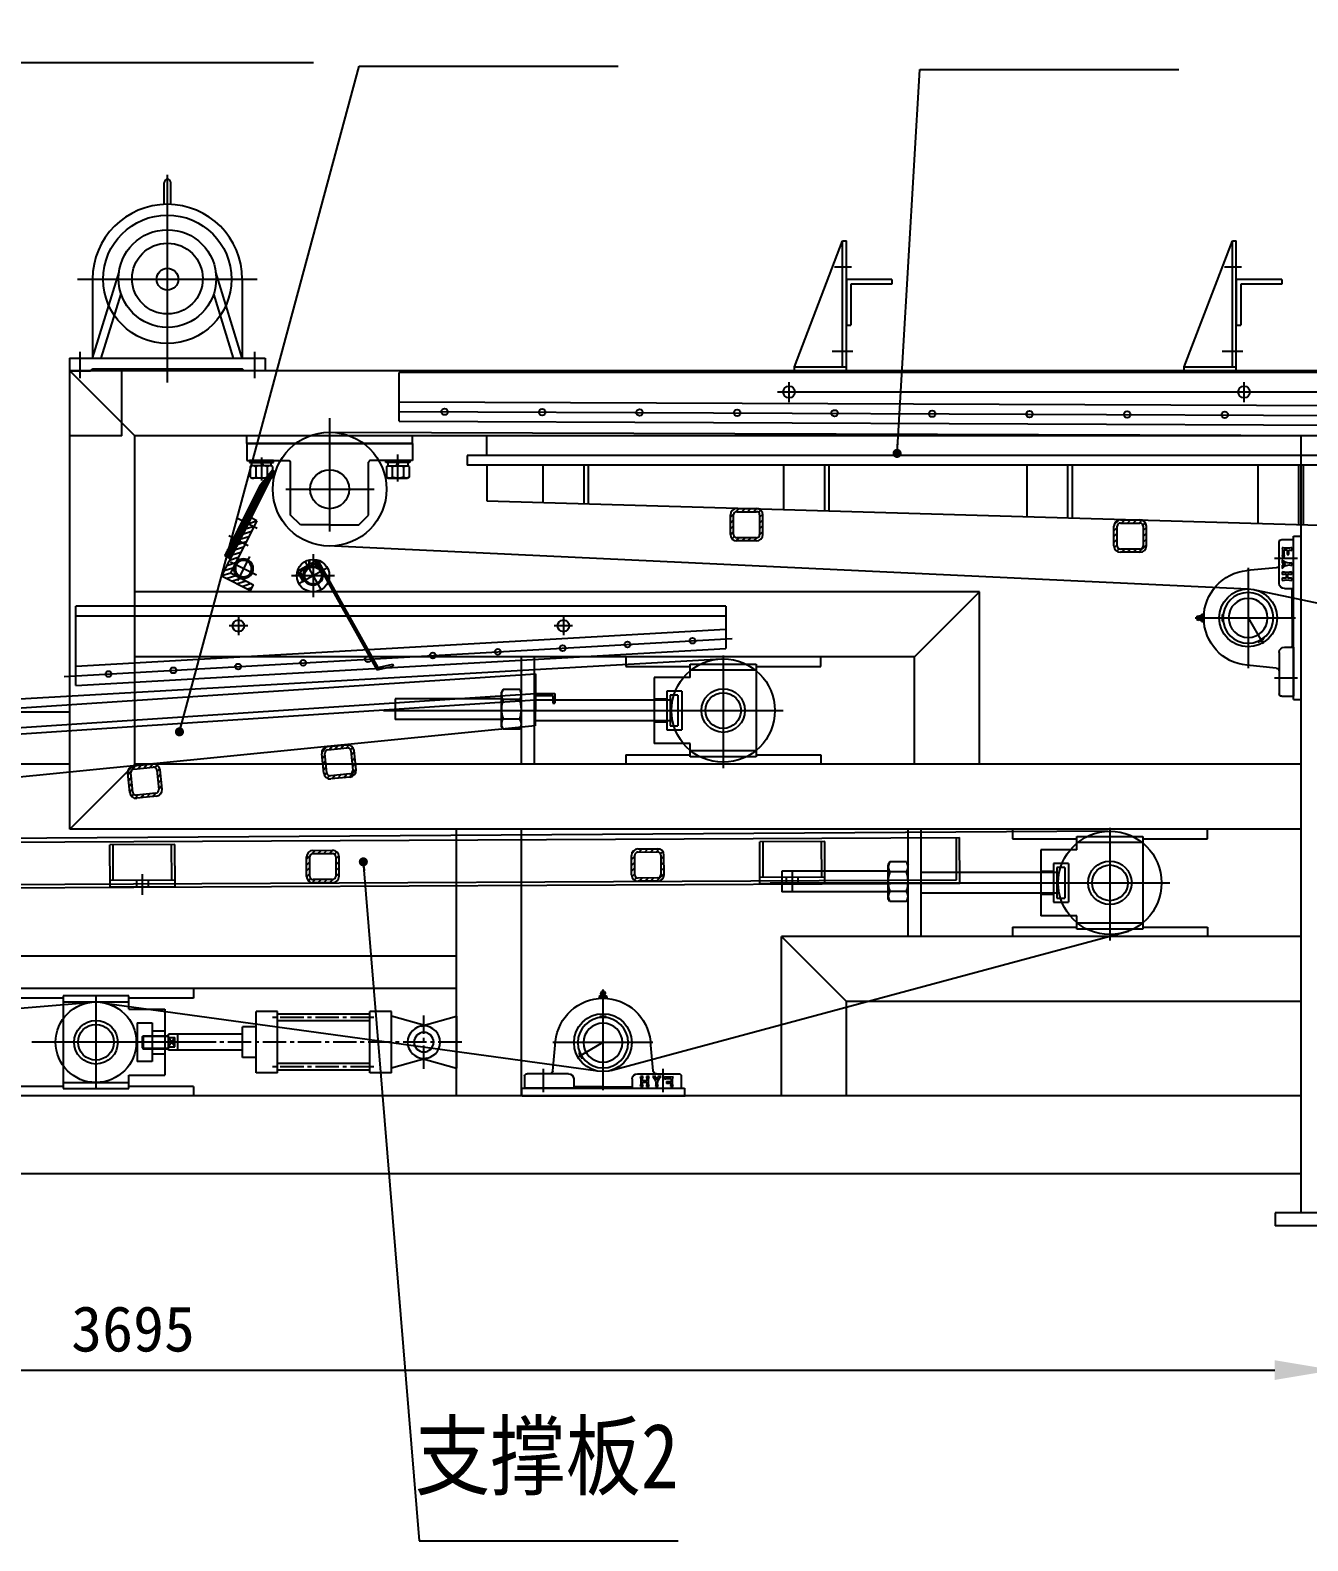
# Model space of a CAD drawing. Header units: millimetres. Extents: x 240499 to 260805, y 23743 to 31534.
# Drawn here: x 244639 to 246604, y 27134 to 29457 of the extents above; entities that cross this region are included whole.
import ezdxf
from ezdxf.lldxf.tags import DXFTag

# ---------------------------------------------------------------- set-up
doc = ezdxf.new("R2010")
doc.units = ezdxf.units.MM
doc.linetypes.add('GEN3', pattern=[6.25, 4.75, -1.5])
doc.linetypes.add('点画线', pattern=[18, 12, -2, 2, -2])
for name, color, linetype in [('0N', 7, 'Continuous'), ('10', 10, 'Continuous'), ('2细线层', 4, 'Continuous'), ('3', 6, 'GEN3'), ('3A', 6, 'GEN3A'), ('3中心线层', 1, 'CENTER'), ('4', 3, 'Continuous'), ('4虚线层', 6, 'DASHED'), ('6', 2, 'Continuous'), ('7', 4, 'GEN7'), ('7A', 4, 'GEN7A'), ('8', 1, 'Continuous')]:
    doc.layers.add(name, color=color, linetype=linetype)
doc.layers.add('CAXA1', color=1, linetype='EB_DASHDOT', lineweight=25)
doc.layers.add('CAXA3', color=7, linetype='Continuous', lineweight=25)
doc.styles.add('66', font='仿宋_GB2312', dxfattribs={"width": 0.85})
tags = doc.linetypes.add('CENTER', pattern=[2, 1.25, -0.25, 0.25, -0.25]).pattern_tags.tags
tags[10:11] = [DXFTag(74, 4), DXFTag(75, 0), DXFTag(340, '0'), DXFTag(46, 1.0), DXFTag(50, 0.0), DXFTag(44, 0.0), DXFTag(45, 0.0)]
tags[8:9] = [DXFTag(74, 4), DXFTag(75, 0), DXFTag(340, '0'), DXFTag(46, 1.0), DXFTag(50, 0.0), DXFTag(44, 0.0), DXFTag(45, 0.0)]
tags[6:7] = [DXFTag(74, 4), DXFTag(75, 0), DXFTag(340, '0'), DXFTag(46, 1.0), DXFTag(50, 0.0), DXFTag(44, 0.0), DXFTag(45, 0.0)]
tags[4:5] = [DXFTag(74, 4), DXFTag(75, 0), DXFTag(340, '0'), DXFTag(46, 1.0), DXFTag(50, 0.0), DXFTag(44, 0.0), DXFTag(45, 0.0)]
tags = doc.linetypes.add('DASHED', pattern=[0.75, 0.5, -0.25]).pattern_tags.tags
tags[6:7] = [DXFTag(74, 4), DXFTag(75, 0), DXFTag(340, '0'), DXFTag(46, 1.0), DXFTag(50, 0.0), DXFTag(44, 0.0), DXFTag(45, 0.0)]
tags[4:5] = [DXFTag(74, 4), DXFTag(75, 0), DXFTag(340, '0'), DXFTag(46, 1.0), DXFTag(50, 0.0), DXFTag(44, 0.0), DXFTag(45, 0.0)]
tags = doc.linetypes.add('EB_DASHDOT', pattern=[39, 30, -3, 3, -3]).pattern_tags.tags
tags[10:11] = [DXFTag(74, 4), DXFTag(75, 0), DXFTag(340, '0'), DXFTag(46, 1.0), DXFTag(50, 0.0), DXFTag(44, 0.0), DXFTag(45, 0.0)]
tags[8:9] = [DXFTag(74, 4), DXFTag(75, 0), DXFTag(340, '0'), DXFTag(46, 1.0), DXFTag(50, 0.0), DXFTag(44, 0.0), DXFTag(45, 0.0)]
tags[6:7] = [DXFTag(74, 4), DXFTag(75, 0), DXFTag(340, '0'), DXFTag(46, 1.0), DXFTag(50, 0.0), DXFTag(44, 0.0), DXFTag(45, 0.0)]
tags[4:5] = [DXFTag(74, 4), DXFTag(75, 0), DXFTag(340, '0'), DXFTag(46, 1.0), DXFTag(50, 0.0), DXFTag(44, 0.0), DXFTag(45, 0.0)]
tags = doc.linetypes.add('GEN3A', pattern=[3.75, 3, -0.75]).pattern_tags.tags
tags[6:7] = [DXFTag(74, 4), DXFTag(75, 0), DXFTag(340, '0'), DXFTag(46, 1.0), DXFTag(50, 0.0), DXFTag(44, 0.0), DXFTag(45, 0.0)]
tags[4:5] = [DXFTag(74, 4), DXFTag(75, 0), DXFTag(340, '0'), DXFTag(46, 1.0), DXFTag(50, 0.0), DXFTag(44, 0.0), DXFTag(45, 0.0)]
tags = doc.linetypes.add('GEN7', pattern=[13.75, 9.75, -1.5, 1, -1.5]).pattern_tags.tags
tags[10:11] = [DXFTag(74, 4), DXFTag(75, 0), DXFTag(340, '0'), DXFTag(46, 1.0), DXFTag(50, 0.0), DXFTag(44, 0.0), DXFTag(45, 0.0)]
tags[8:9] = [DXFTag(74, 4), DXFTag(75, 0), DXFTag(340, '0'), DXFTag(46, 1.0), DXFTag(50, 0.0), DXFTag(44, 0.0), DXFTag(45, 0.0)]
tags[6:7] = [DXFTag(74, 4), DXFTag(75, 0), DXFTag(340, '0'), DXFTag(46, 1.0), DXFTag(50, 0.0), DXFTag(44, 0.0), DXFTag(45, 0.0)]
tags[4:5] = [DXFTag(74, 4), DXFTag(75, 0), DXFTag(340, '0'), DXFTag(46, 1.0), DXFTag(50, 0.0), DXFTag(44, 0.0), DXFTag(45, 0.0)]
tags = doc.linetypes.add('GEN7A', pattern=[6.875, 4.75, -0.875, 0.375, -0.875]).pattern_tags.tags
tags[10:11] = [DXFTag(74, 4), DXFTag(75, 0), DXFTag(340, '0'), DXFTag(46, 1.0), DXFTag(50, 0.0), DXFTag(44, 0.0), DXFTag(45, 0.0)]
tags[8:9] = [DXFTag(74, 4), DXFTag(75, 0), DXFTag(340, '0'), DXFTag(46, 1.0), DXFTag(50, 0.0), DXFTag(44, 0.0), DXFTag(45, 0.0)]
tags[6:7] = [DXFTag(74, 4), DXFTag(75, 0), DXFTag(340, '0'), DXFTag(46, 1.0), DXFTag(50, 0.0), DXFTag(44, 0.0), DXFTag(45, 0.0)]
tags[4:5] = [DXFTag(74, 4), DXFTag(75, 0), DXFTag(340, '0'), DXFTag(46, 1.0), DXFTag(50, 0.0), DXFTag(44, 0.0), DXFTag(45, 0.0)]
tags = doc.linetypes.add('HIDDEN', pattern=[0.375, 0.25, -0.125]).pattern_tags.tags
tags[6:7] = [DXFTag(74, 4), DXFTag(75, 0), DXFTag(340, '0'), DXFTag(46, 1.0), DXFTag(50, 0.0), DXFTag(44, 0.0), DXFTag(45, 0.0)]
tags[4:5] = [DXFTag(74, 4), DXFTag(75, 0), DXFTag(340, '0'), DXFTag(46, 1.0), DXFTag(50, 0.0), DXFTag(44, 0.0), DXFTag(45, 0.0)]
doc.dimstyles.new('GEN-ISO', dxfattribs={"dimscale": 7, "dimtxt": 8, "dimasz": 6, "dimexe": 3, "dimexo": 0, "dimgap": 3, "dimtad": 1, "dimdsep": 46, "dimtxsty": 'Standard', "dimcen": 0, "dimclrd": 256, "dimclre": 256, "dimclrt": 2, "dimadec": 0, "dimazin": 0, "dimtp": 0.1, "dimtm": 0.1, "dimtfac": 0.71, "dimtmove": 0, "dimatfit": 3, "dimfxl": 1, "dimtfill": 1, "dimtolj": 1, "dimtzin": 0, "dimarcsym": 0})
doc.dimstyles.new('GEN-ISO$7', dxfattribs={"dimscale": 7, "dimtxt": 8, "dimasz": 6, "dimexe": 3, "dimexo": 0, "dimgap": 3, "dimtad": 1, "dimdsep": 46, "dimtxsty": 'Standard', "dimcen": 0, "dimclrd": 256, "dimclre": 256, "dimclrt": 2, "dimadec": 0, "dimazin": 0, "dimtp": 0.1, "dimtm": 0.1, "dimtfac": 0.71, "dimtmove": 0, "dimatfit": 3, "dimldrblk": 'DOT', "dimfxl": 1, "dimtfill": 1, "dimtolj": 1, "dimtzin": 0, "dimarcsym": 0})

# ---------------------------------------------------------------- blocks, each defined once
blk = doc.blocks.new('*U34')
at = {"layer": '0N'}
for p, q in [((1.3, 17.3), (0, 15)), ((0, 15), (0, -15)), ((1.3, 17.3), (17.7, 17.3)), ((1.3, 8.7), (17.7, 8.7)), ((17.7, 17.3), (19, 15)), ((19, 15), (19, -15)), ((1.3, -17.3), (0, -15)), ((1.3, -8.7), (17.7, -8.7)), ((1.3, -17.3), (17.7, -17.3)), ((17.7, -17.3), (19, -15))]:
    blk.add_line(p, q, dxfattribs=at)
for centre, radius, start, end in [((7.7, 13), 7.66, 154.4385, 214.4385), ((28.6, 0), 28.6, 162.383, 197.617), ((11.3, 13), 7.66, 325.5615, 25.5615), ((-9.6, 0), 28.6, 342.383, 17.617), ((7.7, -13), 7.66, 145.5615, 205.5615), ((11.3, -13), 7.66, 334.4385, 34.4385)]:
    blk.add_arc(centre, radius, start, end, dxfattribs=at)
blk = doc.blocks.new('*U30')
at = {"layer": '0N'}
for p, q in [((0, 18.5), (0, 15.1)), ((3, 18.5), (0, 18.5)), ((0, 1), (0, -1)), ((3, -18.5), (3, 18.5)), ((0, -15.1), (0, -18.5)), ((0, -18.5), (3, -18.5))]:
    blk.add_line(p, q, dxfattribs=at)
blk = doc.blocks.new('*U32')
at = {"layer": '0N'}
for p, q in [((0, 15.1), (0, 15)), ((5, 15.1), (0, 15.1)), ((5, 1), (0, -0.6)), ((5, 15.1), (5, 1)), ((5, -1), (0, -2.6)), ((0, -15), (0, -15.1)), ((0, -15.1), (5, -15.1)), ((5, -1), (5, -15.1))]:
    blk.add_line(p, q, dxfattribs=at)
blk = doc.blocks.new('11111111')
for p, q in [((124668.6, 11128.8), (124653.6, 11113.8)), ((124668.6, 11128.8), (124653.6, 11113.8)), ((124713.6, 11128.8), (124668.6, 11128.8)), ((124713.6, 11128.8), (124758.6, 11128.8)), ((124758.6, 11128.8), (124773.6, 11113.8)), ((124653.6, 11113.8), (124653.6, 11032.3)), ((124773.6, 11113.8), (124773.6, 11032.3)), ((124586.1, 11029.8), (124651.1, 11029.8)), ((124586.1, 11003.8), (124586.1, 11029.8)), ((124841.1, 11029.8), (124776.1, 11029.8)), ((124841.1, 11003.8), (124841.1, 11029.8)), ((124586.1, 11003.8), (124586.1, 10991.8)), ((124841.1, 11003.8), (124586.1, 11003.8)), ((124586.1, 11003.8), (124841.1, 11003.8)), ((124586.1, 10991.8), (124841.1, 10991.8)), ((124841.1, 11003.8), (124841.1, 10991.8))]:
    blk.add_line(p, q)
blk.add_circle((124713.6, 11073.8), 30)
for centre, start, end in [((124651.1, 11032.3), 270, 0), ((124776.1, 11032.3), 180, 270)]:
    blk.add_arc(centre, 2.5, start, end)
at = {"layer": '7'}
for p, q in [((124713.6, 10964.5), (124713.6, 11138.9)), ((124781, 11073.8), (124645.2, 11073.8))]:
    blk.add_line(p, q, dxfattribs=at)
at = {"layer": '7A'}
for p, q in [((124608.6, 11061.8), (124608.6, 11020.5)), ((124818.6, 11024.9), (124818.6, 11060.6))]:
    blk.add_line(p, q, dxfattribs=at)
at = {"layer": '0N', "xscale": -1}
for name, p, rotation in [('*U34', (124608.6, 11037.8), 270), ('*U32', (124608.6, 11037.8), 90), ('*U30', (124608.6, 11032.8), 90)]:
    blk.add_blockref(name, p, dxfattribs=dict(at, rotation=rotation))
at = {"layer": '0N'}
for name, p, rotation in [('*U34', (124818.6, 11037.8), 90), ('*U32', (124818.6, 11037.8), 270), ('*U30', (124818.6, 11032.8), 270)]:
    blk.add_blockref(name, p, dxfattribs=dict(at, rotation=rotation))
blk = doc.blocks.new('*D1494')
at = {"layer": '4', "lineweight": -2}
for p, q in [((242949.3, 27618.2), (242949.3, 27354.5)), ((246644.3, 27618.2), (246644.3, 27354.5)), ((243040.3, 27396.5), (246553.3, 27396.5))]:
    blk.add_line(p, q, dxfattribs=at)
at = {"layer": '4'}
for points in [[(243040.3, 27411.7), (243040.3, 27381.3), (242949.3, 27396.5)], [(246553.3, 27411.7), (246553.3, 27381.3), (246644.3, 27396.5)]]:
    blk.add_solid(points, dxfattribs=at)
at = {"layer": 'Defpoints', "color": 0}
for p in [(242949.3, 27618.2), (246644.3, 27618.2), (246644.3, 27396.5)]:
    blk.add_point(p, dxfattribs=at)
at = {"layer": '4', "color": 2, "insert": (244796.8, 27459.5), "char_height": 70, "attachment_point": 5, "bg_fill": 3, "box_fill_scale": 1.1, "bg_fill_color": 256, "bg_fill_true_color": 13158600, "bg_fill_transparency": 10097068}
blk.add_mtext('\\A1;3695', dxfattribs=at)
blk = doc.blocks.new('*D1497')
at = {"layer": '4', "lineweight": -2}
for p, q in [((242389.3, 29598.2), (242389.3, 30296.3)), ((248094.3, 28933.2), (248094.3, 30296.3)), ((242480.3, 30254.3), (248003.3, 30254.3))]:
    blk.add_line(p, q, dxfattribs=at)
at = {"layer": '4'}
for points in [[(242480.3, 30269.4), (242480.3, 30239.1), (242389.3, 30254.3)], [(248003.3, 30269.4), (248003.3, 30239.1), (248094.3, 30254.3)]]:
    blk.add_solid(points, dxfattribs=at)
at = {"layer": 'Defpoints', "color": 0}
for p in [(248094.3, 30254.3), (242389.3, 29598.2), (248094.3, 28933.2)]:
    blk.add_point(p, dxfattribs=at)
at = {"layer": '4', "color": 2, "insert": (245241.8, 30317.3), "char_height": 70, "attachment_point": 5, "bg_fill": 3, "box_fill_scale": 1.1, "bg_fill_color": 256, "bg_fill_true_color": 13158600, "bg_fill_transparency": 13972928}
blk.add_mtext('\\A1;5705', dxfattribs=at)
blk = doc.blocks.new('法国人规划')
for p, q in [((245128.8, 55952.9), (245128.8, 55950.8)), ((245128.8, 55952.9), (245128.8, 55950.8)), ((245130.2, 55950.1), (245138.8, 55950.1)), ((245132.1, 55960.6), (245131.2, 55957.9)), ((245131.2, 55957.9), (245137.8, 55957.9)), ((245131.6, 55952.9), (245131.6, 55950.8)), ((245131.6, 55952.9), (245131.6, 55950.8)), ((245131.7, 55956.1), (245137.3, 55956.1)), ((245132.1, 55960.6), (245136.9, 55960.6)), ((245136.9, 55960.6), (245137.8, 55957.9)), ((245137.4, 55952.9), (245137.4, 55950.8)), ((245137.4, 55952.9), (245137.4, 55950.8)), ((245140.3, 55952.9), (245140.3, 55950.8)), ((245140.3, 55952.9), (245140.3, 55950.8)), ((245129.5, 55921.9), (245129.5, 55920.4)), ((245129.5, 55921.9), (245139.5, 55921.9)), ((245139.5, 55921.9), (245139.5, 55920.4)), ((245057.4, 55838.6), (245061.6, 55883.7)), ((245211.6, 55838.6), (245207.4, 55883.7)), ((245165.4, 55858.3), (245166.7, 55857.6)), ((245171.7, 55866.2), (245166.7, 55857.6)), ((245170.4, 55866.9), (245171.7, 55866.2)), ((245014, 55830.1), (245014, 55812.1)), ((245081.5, 55834.1), (245018, 55834.1)), ((245040, 55829.6), (245040, 55825.6)), ((245045, 55829.6), (245050.1, 55829.6)), ((245053.4, 55829.6), (245058.5, 55829.6)), ((245063.5, 55829.6), (245067.7, 55829.6)), ((245072.9, 55829.6), (245077, 55829.6)), ((245089.5, 55826.1), (245089.5, 55812.1)), ((245179.5, 55826.1), (245179.5, 55812.1)), ((245187.5, 55834.1), (245251, 55834.1)), ((245255, 55830.1), (245255, 55812.1)), ((245089.5, 55812.1), (245014, 55812.1)), ((245026.5, 55814.6), (245030.7, 55814.6)), ((245037, 55822), (245037, 55819.1)), ((245049.8, 55814.6), (245053.8, 55814.6)), ((245067.7, 55814.6), (245063.5, 55814.6)), ((245077, 55814.6), (245072.9, 55814.6)), ((245134.5, 55814.1), (245091.5, 55814.1)), ((245134.5, 55814.1), (245177.5, 55814.1)), ((245179.5, 55812.1), (245255, 55812.1))]:
    blk.add_line(p, q)
for radius in [38.9, 30]:
    blk.add_circle((245134.5, 55881.9), radius)
for centre, radius, start, end in [((245134.5, 55876.9), 73.2, 5.318, 174.683), ((245126.1, 55958.3), 6, 296.029, 339.039), ((245130.2, 55951.9), 1.84, 218.228, 321.772), ((245130.2, 55951.7), 1.85, 38.78, 102.557), ((245134.5, 55957.9), 3.3, 180, 209.044), ((245134.5, 55947.2), 6.36, 63.044, 116.956), ((245134.5, 55956.4), 6.29, 242.723, 297.277), ((245134.5, 55957.9), 3.3, 328.047, 0), ((245142.9, 55958.3), 6, 200.961, 243.971), ((245138.8, 55951.7), 1.85, 77.443, 141.22), ((245138.8, 55951.9), 1.84, 218.228, 321.771), ((245018, 55830.1), 4, 90, 180), ((244997.5, 55822.1), 30, 0, 14.477), ((245033.3, 55858.8), 30, 256.997, 283.003), ((244997.5, 55822.1), 30, 345.522, 0), ((245059.7, 55822.1), 30, 171.59, 180.467), ((245033.3, 55796.6), 30, 76.997, 96.194), ((245036.9, 55818.8), 13.5, 0, 53.13), ((245063.6, 55830.9), 13.5, 185.687, 209.208), ((245040, 55830.9), 13.5, 330.792, 354.313), ((245052.5, 55839.1), 5, 270, 354.682), ((245066.6, 55818.8), 13.5, 126.87, 198.126), ((245034.5, 55822.1), 30, 0, 14.477), ((245034.5, 55822.1), 30, 345.522, 0), ((245096.7, 55822.1), 30, 165.523, 177.455), ((245070.3, 55853.2), 30, 263.266, 276.734), ((245043.8, 55822.1), 30, 2.545, 14.477), ((245106.1, 55822.1), 30, 165.523, 194.477), ((245081.5, 55826.1), 8, 0, 90), ((245187.5, 55826.1), 8, 90, 180), ((245216.6, 55839.1), 5, 185.317, 270), ((245251, 55830.1), 4, 0, 90), ((245032.5, 55851.7), 30, 264.651, 278.627), ((245032.5, 55789.5), 30, 81.373, 95.109), ((245059.7, 55822.1), 30, 185.248, 194.477), ((245036.9, 55818.8), 13.5, 341.874, 0), ((245070.3, 55791), 30, 83.266, 96.734), ((245096.7, 55822.1), 30, 182.545, 194.477), ((245043.8, 55822.1), 30, 345.522, 357.455), ((245091.5, 55812.1), 2, 90, 180), ((245177.5, 55812.1), 2, 0, 90)]:
    blk.add_arc(centre, radius, start, end)
at = {"layer": '3中心线层'}
for p, q in [((245134.5, 55963.6), (245134.5, 55808.9)), ((245057.7, 55881.9), (245211.7, 55881.9)), ((245134.5, 55881.9), (245174.5, 55858.8)), ((245042.5, 55841.5), (245042.5, 55805.9)), ((245226.5, 55841.5), (245226.5, 55805.9))]:
    blk.add_line(p, q, dxfattribs=at)
blk = doc.blocks.new('7u')
at = {"layer": '8'}
h = blk.add_hatch(dxfattribs=at)
h.set_pattern_fill('ANSI31', color=256, scale=2, angle=-18.6805, style=0)
h.set_pattern_definition([(26.31947, (190720.866, 150397.144), (-2.81543636, 5.69173243), [])])
h.paths.add_polyline_path([(146633.1, -60.1), (146636.3, -50.6), (146574.7, -29.8), (146587.5, 8.1), (146578, 11.3), (146562, -36.1)])
h.paths.add_polyline_path([(146656.8, -68.1), (146660, -58.6), (146636.3, -50.6), (146633.1, -60.1)])
h = blk.add_hatch(dxfattribs=at)
h.set_pattern_fill('ANSI37', color=256, angle=-108.6805, style=0)
h.set_pattern_definition([(296.31947, (190720.8663, 150397.144), (2.84586622, 1.40771818), []), (26.31947, (190720.8663, 150397.144), (-1.40771818, 2.84586622), [])])
h.paths.add_polyline_path([(146700.9, -93.6), (146731.3, -97.5), (146732.5, -93.7), (146656.8, -68.1), (146633.1, -60.1), (146629.9, -69.6)])
h.paths.add_polyline_path([(146629.9, -69.6), (146633.1, -60.1), (146590.4, -45.7), (146587.2, -55.1)])
for p, q in [((146562, -36.1), (146578, 11.3)), ((146574.7, -29.8), (146587.5, 8.1)), ((146578, 11.3), (146587.5, 8.1)), ((146656.8, -68.1), (146562, -36.1)), ((146660, -58.6), (146574.7, -29.8)), ((146587.2, -55.1), (146590.4, -45.7)), ((146700.9, -93.6), (146587.2, -55.1)), ((146660, -58.6), (146656.8, -68.1)), ((146656.8, -68.1), (146732.5, -93.7)), ((146731.3, -97.5), (146700.9, -93.6)), ((146732.5, -93.7), (146731.3, -97.5))]:
    blk.add_line(p, q)
for radius in [15, 12.5]:
    blk.add_circle((146593.7, -20.4), radius)
at = {"layer": '3中心线层', "ltscale": 5}
for p, q in [((146600.9, 0.8), (146586.5, -41.6)), ((146613.4, -27), (146574, -13.7)), ((146613, -72.5), (146623.8, -40.6)), ((146641.5, -82.1), (146652.2, -50.3))]:
    blk.add_line(p, q, dxfattribs=at)
blk = doc.blocks.new('_Dot')
at = {"color": 0, "linetype": 'ByBlock', "lineweight": -2}
blk.add_line((-0.5, 0), (-1, 0), dxfattribs=at)
at = {"color": 0, "linetype": 'ByBlock', "const_width": 0.5}
blk.add_lwpolyline([(-0.25, 0, 1), (0.25, 0, 1)], format="xyb", close=True, dxfattribs=at)
blk = doc.blocks.new('*U1475')
at = {"layer": '0N'}
for p, q in [((2.5, 31.8), (0, 27.5)), ((0, 27.5), (0, -27.5)), ((2.5, 31.8), (29.4, 31.8)), ((29.4, 31.8), (31.9, 27.5)), ((31.9, 27.5), (31.9, -27.5)), ((2.5, 15.9), (29.4, 15.9)), ((2.5, -15.9), (29.4, -15.9)), ((2.5, -31.8), (0, -27.5)), ((2.5, -31.8), (29.4, -31.8)), ((29.4, -31.8), (31.9, -27.5))]:
    blk.add_line(p, q, dxfattribs=at)
for centre, radius, start, end in [((14, 23.8), 14, 154.4385, 214.4385), ((17.9, 23.8), 14, 325.5615, 25.5615), ((52.5, 0), 52.5, 162.383, 197.617), ((-20.6, 0), 52.5, 342.383, 17.617), ((14, -23.8), 14, 145.5615, 205.5615), ((17.9, -23.8), 14, 334.4385, 34.4385)]:
    blk.add_arc(centre, radius, start, end, dxfattribs=at)
blk = doc.blocks.new('ARE')
at = {"layer": '8'}
h = blk.add_hatch(dxfattribs=at)
h.set_pattern_fill('ANSI31', color=256, scale=2, style=0)
h.paths.add_polyline_path([(159838, 20597.8), (159823, 20597.8, 0.414214), (159813, 20587.8), (159813, 20557.8, 0.414214), (159823, 20547.8), (159838, 20547.8), (159838, 20552.8), (159823, 20552.8, -0.414214), (159818, 20557.8), (159818, 20587.8, -0.414214), (159823, 20592.8), (159838, 20592.8)])
h.paths.add_polyline_path([(159853, 20597.8), (159838, 20597.8), (159838, 20592.8), (159853, 20592.8, -0.414214), (159858, 20587.8), (159858, 20557.8, -0.414214), (159853, 20552.8), (159838, 20552.8), (159838, 20547.8), (159853, 20547.8, 0.414214), (159863, 20557.8), (159863, 20587.8, 0.414214)])
for p, q in [((159813, 20557.8), (159813, 20587.8)), ((159818, 20557.8), (159818, 20587.8)), ((159823, 20597.8), (159853, 20597.8)), ((159823, 20592.8), (159853, 20592.8)), ((159858, 20587.8), (159858, 20557.8)), ((159863, 20557.8), (159863, 20587.8)), ((159853, 20552.8), (159823, 20552.8)), ((159853, 20547.8), (159823, 20547.8))]:
    blk.add_line(p, q)
for centre, radius, start, end in [((159823, 20587.8), 10, 90, 180), ((159823, 20587.8), 5, 90, 180), ((159853, 20587.8), 10, 0, 90), ((159853, 20587.8), 5, 0, 90), ((159823, 20557.8), 10, 180, 270), ((159823, 20557.8), 5, 180, 270), ((159853, 20557.8), 10, 270, 0), ((159853, 20557.8), 5, 270, 0)]:
    blk.add_arc(centre, radius, start, end)
blk = doc.blocks.new('骨架')
for p, q in [((247618.9, 29220.6), (246278.9, 29220.6)), ((246278.9, 29190.6), (246278.9, 29220.6)), ((247618.9, 29190.6), (247618.9, 29220.6)), ((247648.9, 29190.6), (246248.9, 29190.6)), ((246248.9, 29190.6), (246248.9, 29175.6)), ((247648.9, 29190.6), (247648.9, 29175.6)), ((247648.9, 29175.6), (246248.9, 29175.6)), ((246278.9, 29175.6), (246278.9, 29120.6)), ((247618.9, 29175.6), (247618.9, 29081.3)), ((247618.9, 29170.3), (247707.9, 29170.3)), ((246278.9, 29120.6), (247618.9, 29081.3)), ((247618.9, 29081.3), (247707.9, 29081.3))]:
    blk.add_line(p, q)
blk.add_circle((247707.9, 29125.8), 44.5)
at = {"layer": '4虚线层', "ltscale": 100}
for p, q in [((246365.6, 29118.1), (246365.6, 29175.6)), ((246428.6, 29116), (246428.6, 29175.6)), ((246435.6, 29116), (246435.6, 29175.6)), ((246736, 29107.2), (246736, 29175.6)), ((246799, 29105.4), (246799, 29175.6)), ((246806, 29105.1), (246806, 29175.6)), ((247110.2, 29096.2), (247110.2, 29175.6)), ((247173.2, 29094.4), (247173.2, 29175.6)), ((247180.2, 29094.1), (247180.2, 29175.6)), ((247465.6, 29085.8), (247465.6, 29175.6)), ((247528.6, 29083.9), (247528.6, 29175.6)), ((247535.6, 29083.7), (247535.6, 29175.6))]:
    blk.add_line(p, q, dxfattribs=at)
at = {"layer": '8', "linetype": 'GEN3A', "ltscale": 20}
for p, q in [((247707.9, 29192.1), (247707.9, 29052)), ((247567.5, 29125.8), (247774.8, 29125.8))]:
    blk.add_line(p, q, dxfattribs=at)
at = {"layer": '4'}
for p in [(86840.8, 8511.2), (87430.8, 8493.7)]:
    blk.add_blockref('ARE', p, dxfattribs=at)
blk = doc.blocks.new('风光好烦人太鼓达人')
for p, q in [((238477.7, 26616.8), (239677.6, 26699.4)), ((239677.6, 26699.4), (239677.6, 26649.4)), ((239677.6, 26699.4), (239707.6, 26699.4)), ((239677.6, 26696.4), (239704.6, 26696.4)), ((239704.6, 26696.4), (239704.6, 26684.4)), ((239707.6, 26699.4), (239707.6, 26684.4)), ((239704.6, 26684.4), (239707.6, 26684.4)), ((239677.6, 26649.4), (238477.7, 26526.8)), ((238477.7, 26615.8), (238370, 26615.8)), ((238477.7, 26616.8), (238447.7, 26616.8)), ((238447.7, 26616.8), (238447.7, 26601.8)), ((238447.7, 26601.8), (238450.7, 26601.8)), ((238477.7, 26613.8), (238450.7, 26613.8)), ((238450.7, 26613.8), (238450.7, 26601.8)), ((238477.7, 26616.8), (238477.7, 26526.8)), ((238477.7, 26526.8), (238370, 26526.8))]:
    blk.add_line(p, q)
blk.add_circle((238370, 26571.3), 44.5)
at = {"layer": '3中心线层', "linetype": 'EB_DASHDOT', "ltscale": 3}
for p, q in [((238370, 26506.4), (238370, 26636.2)), ((238509.7, 26571.3), (238308.5, 26571.3))]:
    blk.add_line(p, q, dxfattribs=at)
at = {"layer": '4虚线层', "ltscale": 100}
for p, q in [((238477.7, 26646.9), (239677.7, 26729.5)), ((239677.7, 26729.5), (239677.6, 26699.4)), ((238477.7, 26606.8), (239677.6, 26689.4)), ((238477.7, 26616.8), (238477.7, 26646.9))]:
    blk.add_line(p, q, dxfattribs=at)
at = {"layer": '4', "rotation": 5.999999999983627}
for p in [(82563.6, -10574.3), (82265.2, -10604.8), (81966.8, -10635.3)]:
    blk.add_blockref('ARE', p, dxfattribs=at)
blk = doc.blocks.new('YHFHF')
for p, q in [((244155.1, 26894.7), (245665.1, 26894.7)), ((244155.1, 26894.7), (244155.1, 26824.7)), ((244357.6, 26824.7), (244357.6, 26889.7)), ((244457.6, 26889.7), (244357.6, 26889.7)), ((244362.6, 26834.7), (244362.6, 26889.7)), ((244452.6, 26834.7), (244452.6, 26889.7)), ((244457.6, 26824.7), (244457.6, 26889.7)), ((245357.6, 26824.7), (245357.6, 26889.7)), ((245457.6, 26889.7), (245357.6, 26889.7)), ((245362.6, 26834.7), (245362.6, 26889.7)), ((245452.6, 26834.7), (245452.6, 26889.7)), ((245457.6, 26824.7), (245457.6, 26889.7)), ((245665.1, 26824.7), (245665.1, 26894.7)), ((244457.6, 26834.7), (244357.6, 26834.7)), ((245457.6, 26834.7), (245357.6, 26834.7)), ((244155.1, 26824.7), (245665.1, 26824.7)), ((244457.6, 26824.7), (244357.6, 26824.7)), ((245457.6, 26824.7), (245357.6, 26824.7))]:
    blk.add_line(p, q)
at = {"layer": '3'}
for p, q in [((244398.6, 26824.7), (244398.6, 26834.7)), ((244416.6, 26824.7), (244416.6, 26834.7)), ((245398.6, 26824.7), (245398.6, 26834.7)), ((245416.6, 26824.7), (245416.6, 26834.7))]:
    blk.add_line(p, q, dxfattribs=at)
at = {"layer": '3中心线层', "ltscale": 30}
for p, q in [((244407.6, 26812.6), (244407.6, 26844.5)), ((245407.6, 26812.6), (245407.6, 26844.5))]:
    blk.add_line(p, q, dxfattribs=at)
at = {"layer": '4虚线层', "ltscale": 100}
for p, q in [((244160.1, 26829.7), (244160.1, 26894.7)), ((245660.1, 26829.7), (245660.1, 26894.7)), ((244160.1, 26829.7), (245660.1, 26829.7))]:
    blk.add_line(p, q, dxfattribs=at)
at = {"layer": '4'}
for p in [(84347.1, 6281.9), (84847.1, 6281.9), (85347.1, 6281.9)]:
    blk.add_blockref('ARE', p, dxfattribs=at)
blk = doc.blocks.new('超负荷vj')
for p, q in [((247962.4, 32989.2), (245462.4, 32989.2)), ((245462.4, 32914.2), (245462.4, 32989.2)), ((247927.7, 32989.2), (247878.7, 32904.3)), ((247962.4, 32989.2), (247913.3, 32904.2)), ((247887.4, 32919.3), (247887.3, 32919.2)), ((245462.4, 32914.2), (247913.3, 32904.2))]:
    blk.add_line(p, q)
for centre, radius in [((246062.4, 32959.2), 9), ((246762.4, 32959.2), 9), ((247462.4, 32959.2), 9), ((247930.3, 32963.6), 5), ((245532.4, 32928.9), 5), ((245682.4, 32928.3), 5), ((245832.4, 32927.7), 5), ((245982.4, 32927.1), 5), ((246132.4, 32926.5), 5), ((246282.4, 32925.8), 5), ((246432.4, 32925.2), 5), ((246582.6, 32924.6), 5), ((246732.6, 32924), 5), ((246882.6, 32923.4), 5), ((247032.6, 32922.8), 5), ((247182.6, 32922.2), 5), ((247332.6, 32921.6), 5), ((247482.6, 32921), 5), ((247632.6, 32920.3), 5), ((247782.6, 32919.7), 5), ((247904.7, 32919.2), 5)]:
    blk.add_circle(centre, radius)
at = {"layer": '3中心线层', "ltscale": 30}
for p, q in [((247949.4, 32996.7), (247900.3, 32911.7)), ((246062.4, 32943.8), (246062.4, 32974.6)), ((246762.4, 32943.8), (246762.4, 32974.6)), ((247462.4, 32943.8), (247462.4, 32974.6)), ((247477.5, 32959.2), (246044.5, 32959.2)), ((245462.4, 32929.2), (247913.4, 32919.2))]:
    blk.add_line(p, q, dxfattribs=at)
at = {"layer": '4虚线层', "ltscale": 55}
blk.add_line((245462.5, 32944.2), (247896, 32934.3), dxfattribs=at)
blk = doc.blocks.new('小地图有')
for p, q in [((242712.1, 26945.8), (242712.1, 27067.8)), ((243712.1, 27067.8), (242712.1, 27067.8)), ((243712.1, 27067.8), (243712.1, 27002.8)), ((242712.1, 26945.8), (243712.1, 27002.8))]:
    blk.add_line(p, q)
for centre, radius in [((242962.1, 27037.8), 9), ((243462.1, 27037.8), 9), ((243660.6, 27014.9), 4.5), ((243261.2, 26992.1), 4.5), ((243361.1, 26997.8), 4.5), ((243460.9, 27003.5), 4.5), ((243560.7, 27009.2), 4.5), ((242861.9, 26969.4), 4.5), ((242961.7, 26975.1), 4.5), ((243061.6, 26980.8), 4.5), ((243161.4, 26986.5), 4.5), ((242762, 26963.7), 4.5)]:
    blk.add_circle(centre, radius)
at = {"layer": '3中心线层', "ltscale": 30}
for p, q in [((242962.1, 27052), (242962.1, 27023.6)), ((243462.1, 27052), (243462.1, 27023.6)), ((242694, 26959.8), (243721.6, 27018.4)), ((242976.3, 27037.8), (242947.9, 27037.8)), ((243476.3, 27037.8), (243447.9, 27037.8))]:
    blk.add_line(p, q, dxfattribs=at)
at = {"layer": '4虚线层', "ltscale": 55}
for p, q in [((243712.1, 27052.8), (242712.1, 27052.8)), ((242712.1, 26975.9), (243712.1, 27032.8))]:
    blk.add_line(p, q, dxfattribs=at)
blk = doc.blocks.new('vhjbvhj')
for p, q in [((245458.8, 29299.8), (245494.8, 29299.8)), ((245458.8, 29299.8), (245458.8, 29281.8)), ((245461.8, 29296.8), (245491.8, 29296.8)), ((245461.8, 29296.8), (245461.8, 29281.8)), ((245491.8, 29296.8), (245491.8, 29107.5)), ((245494.8, 29299.8), (245494.8, 29109.8)), ((245458.8, 29281.8), (245461.8, 29281.8)), ((245491.8, 29107.5), (245516.6, 29099.9)), ((245494.8, 29109.8), (245517.5, 29102.8)), ((245516.6, 29099.9), (245517.5, 29102.8))]:
    blk.add_line(p, q)
blk.add_circle((245476.8, 29281.8), 15)
at = {"layer": '3中心线层', "ltscale": 30}
for p, q in [((245476.8, 29306.4), (245476.8, 29257.1)), ((245451.5, 29281.8), (245502.2, 29281.8))]:
    blk.add_line(p, q, dxfattribs=at)
blk = doc.blocks.new('放音乐')
for radius in [25, 13]:
    blk.add_circle((245152.5, 28626.5), radius)
at = {"layer": '3中心线层', "ltscale": 30}
for p, q in [((245152.5, 28659.5), (245152.5, 28593.5)), ((245119.5, 28626.5), (245185.5, 28626.5))]:
    blk.add_line(p, q, dxfattribs=at)
at = {"layer": '4虚线层', "ltscale": 20}
for p, q in [((245146.5, 28638), (245146.5, 28650.7)), ((245147.5, 28638.5), (245147.5, 28651)), ((245157.5, 28638.5), (245157.5, 28651)), ((245158.5, 28638), (245158.5, 28650.7))]:
    blk.add_line(p, q, dxfattribs=at)
blk = doc.blocks.new('GYU')
for p, q in [((246553.8, 29477.2), (246498.9, 29492.7)), ((246498.9, 29492.7), (246498.9, 29412.6)), ((246543.9, 29477.2), (246598.9, 29492.7)), ((246598.9, 29405.7), (246598.9, 29499.7)), ((246598.9, 29499.7), (246631.9, 29499.7)), ((246631.9, 29405.7), (246631.9, 29499.7)), ((246631.9, 29495.7), (246773.9, 29495.7)), ((246631.9, 29485.7), (246773.9, 29485.7)), ((246773.9, 29499.7), (246806.9, 29499.7)), ((246773.9, 29405.7), (246773.9, 29499.7)), ((246806.9, 29405.7), (246806.9, 29499.7)), ((246806.9, 29476.2), (246827.9, 29476.2)), ((246827.9, 29429.2), (246827.9, 29476.2)), ((246827.9, 29465.2), (246941.9, 29465.2)), ((246931.9, 29445.7), (246931.9, 29459.7)), ((246941.9, 29459.7), (246931.9, 29459.7)), ((246941.9, 29440.2), (246941.9, 29465.2)), ((246980.6, 29462.7), (246941.9, 29462.7)), ((246980.6, 29462.7), (246980.6, 29442.7)), ((246981.9, 29461.2), (246980.6, 29462.7)), ((246981.9, 29444.2), (246981.9, 29461.2)), ((246827.9, 29440.2), (246941.9, 29440.2)), ((246941.9, 29445.7), (246931.9, 29445.7)), ((246980.6, 29442.7), (246941.9, 29442.7)), ((246981.9, 29444.2), (246980.6, 29442.7)), ((246553.8, 29428.2), (246498.9, 29412.6)), ((246543.9, 29428.2), (246598.9, 29412.6)), ((246631.9, 29419.7), (246773.9, 29419.7)), ((246631.9, 29409.7), (246773.9, 29409.7)), ((246806.9, 29429.2), (246827.9, 29429.2)), ((246598.9, 29405.7), (246631.9, 29405.7)), ((246773.9, 29405.7), (246806.9, 29405.7))]:
    blk.add_line(p, q)
for radius in [25, 15]:
    blk.add_circle((246548.9, 29452.7), radius)
at = {"layer": '2细线层'}
for p, q in [((246927.9, 29465.2), (246927.9, 29440.2)), ((246931.9, 29459.7), (246941.9, 29445.7)), ((246931.9, 29445.7), (246941.9, 29459.7)), ((246981.4, 29461.7), (246941.9, 29461.7)), ((246981.4, 29443.7), (246941.9, 29443.7))]:
    blk.add_line(p, q, dxfattribs=at)
at = {"layer": '3中心线层', "linetype": '点画线', "ltscale": 3}
for p, q in [((246548.9, 29411.5), (246548.9, 29493.8)), ((246625.8, 29490.7), (246783.7, 29490.7)), ((246490.7, 29452.7), (246987.5, 29452.7)), ((246625.8, 29414.7), (246783.7, 29414.7))]:
    blk.add_line(p, q, dxfattribs=at)
blk = doc.blocks.new('EFRS')
at = {"layer": '3中心线层', "linetype": 'EB_DASHDOT', "lineweight": 25, "ltscale": 2.5}
for p, q in [((244632.9, 30549.2), (244632.9, 30868.7)), ((244494.6, 30708), (244771.2, 30708))]:
    blk.add_line(p, q, dxfattribs=at)
at = {"layer": 'CAXA1', "linetype": 'EB_DASHDOT', "lineweight": 25}
for p, q in [((244498.5, 30555.9), (244498.5, 30596.2)), ((244767.3, 30555.9), (244767.3, 30596.2))]:
    blk.add_line(p, q, dxfattribs=at)
at = {"layer": 'CAXA3', "linetype": 'Continuous', "lineweight": 25}
for p, q in [((244627.8, 30823.1), (244627.8, 30856.5)), ((244638.1, 30823.1), (244638.1, 30856.5)), ((244517.7, 30586.4), (244558.5, 30718.8)), ((244748.1, 30586.4), (244707.4, 30718.8)), ((244517.7, 30708), (244517.7, 30586.4)), ((244748.1, 30708), (244748.1, 30586.4)), ((244531.2, 30586.4), (244561.6, 30685.4)), ((244734.7, 30586.4), (244704.3, 30685.4)), ((244482.5, 30586.4), (244783.3, 30586.4)), ((244482.5, 30586.4), (244482.5, 30567.2)), ((244783.3, 30586.4), (244783.3, 30567.2)), ((244482.5, 30567.2), (244514.7, 30567.2)), ((244514.7, 30567.2), (244518.2, 30570.4)), ((244518.2, 30570.4), (244747.7, 30570.4)), ((244751.2, 30567.2), (244747.7, 30570.4)), ((244783.3, 30567.2), (244751.2, 30567.2))]:
    blk.add_line(p, q, dxfattribs=at)
for centre, radius in [((244632.9, 30708), 98.7), ((244632.9, 30709), 75.1), ((244632.9, 30709), 54.4), ((244632.9, 30708), 16.8)]:
    blk.add_circle(centre, radius, dxfattribs=at)
for centre, radius in [((244632.9, 30856.5), 5.12), ((244632.9, 30708), 115.2)]:
    blk.add_arc(centre, radius, 0, 180, dxfattribs=at)

msp = doc.modelspace()

# ---------------------------------------------------------------- linework, layer by layer
for p, q in [((248094.284, 28933.232), (244699.284, 28933.232)), ((244799.284, 28833.232), (244699.284, 28933.232)), ((244699.284, 28228.232), (244699.284, 28933.232)), ((247994.284, 28833.232), (244799.284, 28833.232)), ((244799.284, 28328.232), (244799.284, 28833.232)), ((246594.284, 27638.232), (246594.284, 28833.232)), ((246582.284, 28427.732), (246582.284, 28678.732)), ((246582.284, 28678.732), (246594.284, 28678.732)), ((246594.284, 28427.732), (246594.284, 28678.732)), ((246099.284, 28593.232), (244799.284, 28593.232)), ((246099.284, 28593.232), (245999.284, 28493.232)), ((246099.284, 28328.232), (246099.284, 28593.232)), ((245999.284, 28493.232), (244799.284, 28493.232)), ((245394.284, 28328.232), (245394.284, 28493.232)), ((245414.284, 28328.232), (245414.284, 28493.232)), ((245554.78, 28493.232), (245554.78, 28478.732)), ((245654.15, 28461.442), (245654.15, 28482.182)), ((245654.15, 28482.182), (245755.41, 28482.182)), ((245755.41, 28482.182), (245755.41, 28339.442)), ((245854.78, 28478.732), (245854.78, 28493.232)), ((245999.284, 28328.232), (245999.284, 28493.232)), ((245554.78, 28478.732), (245654.15, 28478.732)), ((245598.64, 28461.442), (245598.64, 28360.182)), ((245654.15, 28461.442), (245598.64, 28461.442)), ((245755.41, 28478.732), (245854.78, 28478.732)), ((245618.16, 28440.702), (245618.16, 28380.922)), ((245641.34, 28440.702), (245618.16, 28440.702)), ((245623.02, 28434.602), (245623.02, 28387.022)), ((245635.22, 28434.602), (245623.02, 28434.602)), ((245635.22, 28434.602), (245635.22, 28387.022)), ((245641.34, 28440.702), (245641.34, 28380.922)), ((245200.124, 28428.592), (245200.124, 28396.872)), ((245363.66, 28428.592), (245200.124, 28428.592)), ((245623.02, 28426.672), (245414.284, 28426.672)), ((245618.16, 28428.502), (245598.64, 28428.502)), ((246582.284, 28427.732), (246594.284, 28427.732)), ((244699.284, 28408.193), (244289.284, 28408.193)), ((245363.66, 28396.872), (245200.124, 28396.872)), ((245623.02, 28394.952), (245414.284, 28394.952)), ((245618.16, 28393.122), (245598.64, 28393.122)), ((245618.16, 28380.922), (245641.34, 28380.922)), ((245623.02, 28387.022), (245635.22, 28387.022)), ((245554.78, 28342.732), (245654.15, 28342.732)), ((245554.78, 28342.732), (245554.78, 28328.232)), ((245654.15, 28360.182), (245598.64, 28360.182)), ((245654.15, 28339.442), (245654.15, 28360.182)), ((245755.41, 28342.732), (245854.78, 28342.732)), ((245854.78, 28342.732), (245854.78, 28328.232)), ((244699.284, 28328.193), (244289.284, 28328.193)), ((244699.284, 28228.232), (244799.284, 28328.232)), ((246594.284, 28328.232), (244799.284, 28328.232)), ((245755.41, 28339.442), (245654.15, 28339.442)), ((246594.284, 28228.232), (244699.284, 28228.232)), ((245294.284, 27818.232), (245294.284, 28228.232)), ((245394.284, 27818.232), (245394.284, 28228.232)), ((245989.284, 28063.232), (245989.284, 28228.232)), ((246009.284, 28063.232), (246009.284, 28228.232)), ((246149.78, 28228.232), (246149.78, 28213.732)), ((246449.78, 28213.732), (246449.78, 28228.232)), ((246149.78, 28213.732), (246249.15, 28213.732)), ((246249.15, 28196.442), (246249.15, 28217.182)), ((246249.15, 28217.182), (246350.41, 28217.182)), ((246350.41, 28217.182), (246350.41, 28074.442)), ((246350.41, 28213.732), (246449.78, 28213.732)), ((246193.64, 28196.442), (246193.64, 28095.182)), ((246249.15, 28196.442), (246193.64, 28196.442)), ((245795.124, 28163.592), (245795.124, 28131.872)), ((245958.66, 28163.592), (245795.124, 28163.592)), ((246218.02, 28161.672), (246009.284, 28161.672)), ((246213.16, 28163.502), (246193.64, 28163.502)), ((246213.16, 28175.702), (246213.16, 28115.922)), ((246236.34, 28175.702), (246213.16, 28175.702)), ((246218.02, 28169.602), (246218.02, 28122.022)), ((246230.22, 28169.602), (246218.02, 28169.602)), ((246230.22, 28169.602), (246230.22, 28122.022)), ((246236.34, 28175.702), (246236.34, 28115.922)), ((245958.66, 28131.872), (245795.124, 28131.872)), ((246218.02, 28129.952), (246009.284, 28129.952)), ((246213.16, 28128.122), (246193.64, 28128.122)), ((246213.16, 28115.922), (246236.34, 28115.922)), ((246218.02, 28122.022), (246230.22, 28122.022)), ((246249.15, 28095.182), (246193.64, 28095.182)), ((246249.15, 28074.442), (246249.15, 28095.182)), ((246594.284, 28063.232), (245794.284, 28063.232)), ((245794.284, 27818.232), (245794.284, 28063.232)), ((245894.284, 27963.232), (245794.284, 28063.232)), ((246149.78, 28077.732), (246249.15, 28077.732)), ((246149.78, 28077.732), (246149.78, 28063.232)), ((246350.41, 28074.442), (246249.15, 28074.442)), ((246350.41, 28077.732), (246449.78, 28077.732)), ((246449.78, 28077.732), (246449.78, 28063.232)), ((245294.284, 28033.232), (244289.284, 28033.232)), ((245294.284, 27983.232), (244289.284, 27983.232)), ((244689.032, 27972.102), (244689.032, 27829.362)), ((244790.292, 27972.102), (244689.032, 27972.102)), ((244790.292, 27951.362), (244790.292, 27972.102)), ((244889.662, 27983.232), (244889.662, 27968.652)), ((244689.032, 27968.652), (244589.662, 27968.652)), ((244889.662, 27968.652), (244790.292, 27968.652)), ((244790.292, 27951.362), (244845.802, 27951.362)), ((244845.802, 27951.362), (244845.802, 27850.102)), ((245894.284, 27818.232), (245894.284, 27963.232)), ((246594.284, 27963.232), (245894.284, 27963.232)), ((244803.102, 27930.622), (244803.102, 27870.842)), ((244803.102, 27930.622), (244826.282, 27930.622)), ((244826.282, 27930.622), (244826.282, 27870.842)), ((244826.282, 27918.422), (244845.802, 27918.422)), ((244826.282, 27883.042), (244845.802, 27883.042)), ((244826.282, 27870.842), (244803.102, 27870.842)), ((244689.032, 27832.652), (244589.662, 27832.652)), ((244790.292, 27829.362), (244790.292, 27850.102)), ((244790.292, 27850.102), (244845.802, 27850.102)), ((244889.662, 27832.652), (244790.292, 27832.652)), ((244889.662, 27832.652), (244889.662, 27818.232)), ((245394.284, 27830.232), (245645.284, 27830.232)), ((245394.284, 27830.232), (245394.284, 27818.232)), ((245645.284, 27830.232), (245645.284, 27818.232)), ((246594.284, 27818.232), (243009.284, 27818.232)), ((244689.032, 27829.362), (244790.292, 27829.362)), ((245395.284, 27818.232), (245646.284, 27818.232)), ((246594.284, 27698.232), (243009.284, 27698.232)), ((246734.284, 27638.232), (246554.284, 27638.232)), ((246554.284, 27638.232), (246554.284, 27618.232)), ((246734.284, 27618.232), (246554.284, 27618.232))]:
    msp.add_line(p, q)
for centre, radius in [((245704.78, 28410.812), 33.55), ((245704.78, 28410.812), 27.45), ((246299.78, 28145.812), 33.55), ((246299.78, 28145.812), 27.45), ((244739.662, 27900.732), 33.55), ((244739.662, 27900.732), 27.45)]:
    msp.add_circle(centre, radius)
at = {"layer": '2细线层'}
for centre, radius in [((246512.484, 28553.232), 44.5), ((245704.78, 28410.732), 79.5), ((246299.78, 28145.732), 79.5), ((245519.784, 27900.032), 44.5)]:
    msp.add_circle(centre, radius, dxfattribs=at)
at = {"layer": '3', "linetype": 'HIDDEN', "ltscale": 60}
for p, q in [((244689.032, 27962.952), (244790.292, 27962.952)), ((244689.032, 27838.512), (244790.292, 27838.512))]:
    msp.add_line(p, q, dxfattribs=at)
at = {"layer": '3A', "ltscale": 5}
for q in [(244779.284, 28933.232), (244699.284, 28833.232)]:
    msp.add_line((244779.284, 28833.232), q, dxfattribs=at)
at = {"layer": '3中心线层', "linetype": 'EB_DASHDOT', "ltscale": 5}
for p, q in [((245704.78, 28495.537), (245704.78, 28322.088)), ((246299.78, 28230.537), (246299.78, 28057.088))]:
    msp.add_line(p, q, dxfattribs=at)
at = {"layer": '3中心线层', "linetype": 'EB_DASHDOT', "ltscale": 3}
for p, q in [((245182.205, 28410.732), (245797.13, 28410.732)), ((245777.205, 28145.732), (246392.13, 28145.732))]:
    msp.add_line(p, q, dxfattribs=at)
at = {"layer": '3中心线层', "ltscale": 60}
for p, q in [((244739.662, 27972.102), (244739.662, 27829.362)), ((244895.071, 27900.732), (244641.285, 27900.732))]:
    msp.add_line(p, q, dxfattribs=at)
at = {"layer": '6'}
for p, q in [((245100.238, 28838.727), (247754.78, 28830.232)), ((245106.711, 28664.048), (246512.081, 28597.731)), ((246522.556, 28596.577), (247230.142, 28446.639)), ((244535.938, 28423.827), (245702.82, 28490.208)), ((246295.844, 28225.132), (244372.053, 28212.722)), ((245532.085, 27857.267), (246328.242, 28071.48)), ((243154.924, 27834.336), (244727.567, 27961.541)), ((244757.127, 27960.222), (245508.463, 27856.996))]:
    msp.add_line(p, q, dxfattribs=at)
for centre, radius in [((245099.283, 28751.232), 87.5), ((244739.662, 27900.732), 62)]:
    msp.add_circle(centre, radius, dxfattribs=at)
at = {"layer": '7'}
for p, q in [((245755.41, 28473.032), (245654.15, 28473.032)), ((245755.41, 28348.592), (245654.15, 28348.592)), ((246350.41, 28208.032), (246249.15, 28208.032)), ((246350.41, 28083.592), (246249.15, 28083.592))]:
    msp.add_line(p, q, dxfattribs=at)

# ---------------------------------------------------------------- block references
for name, p, rotation in [('11111111', (369812.881, 39824.986), 180), ('vhjbvhj', (45139.365, -116786.419), 29.22455790758323), ('风光好烦人太鼓达人', (5666.307, 2390.817), 359.8438820910245), ('YHFHF', (536.575, 131.43), 0.2774753381845323)]:
    msp.add_blockref(name, p, dxfattribs=dict(rotation=rotation))
for name, p in [('骨架', (-937.915, -387.41)), ('放音乐', (-78.711, -8.225)), ('小地图有', (1996.87, 1503.23))]:
    msp.add_blockref(name, p)
at = {"xscale": -1}
for name, p, rotation in [('7u', (140205.58, -73912.797), 224.3786763298761), ('法国人规划', (302394.366, 273687.755), 90)]:
    msp.add_blockref(name, p, dxfattribs=dict(at, rotation=rotation))
for name, p in [('法国人规划', (490654.306, -27981.85)), ('GYU', (491793.156, -1551.931))]:
    msp.add_blockref(name, p, dxfattribs=at)
at = {"layer": '0N', "xscale": 0.9599999999918509, "yscale": 0.9599999999991269, "zscale": 0.9600000000000002, "rotation": 180}
for p in [(245394.284, 28412.652), (245989.284, 28147.652)]:
    msp.add_blockref('*U1475', p, dxfattribs=at)

# ---------------------------------------------------------------- texts
at = {"layer": '6', "insert": (245230.394, 27314.603), "char_height": 100, "width": 3637.17808, "attachment_point": 1, "style": '66'}
msp.add_mtext('支撑板2', dxfattribs=at)

# ---------------------------------------------------------------- next in the draw order: dimensions: what is measured, and where the dimension line sits
at = {"layer": '4'}
dim = msp.add_linear_dim(base=(248094.284, 30254.281), p1=(242389.284, 29598.232), p2=(248094.284, 28933.232), dimstyle='GEN-ISO', override={"dimtxt": 10, "dimasz": 13, "dimexe": 6, "dimgap": 4}, dxfattribs=at)
dim.commit()
dim.dimension.update_dxf_attribs({"geometry": '*D1497', "text_midpoint": (245241.784, 30254.281), "dimtype": 160})
dim = msp.add_linear_dim(base=(246644.284, 27396.497), p1=(242949.284, 27618.232), p2=(246644.284, 27618.232), dimstyle='GEN-ISO', override={"dimtxt": 10, "dimasz": 13, "dimexe": 6, "dimgap": 4}, dxfattribs=at)
dim.commit()
dim.dimension.update_dxf_attribs({"geometry": '*D1494', "text_midpoint": (244796.784, 27459.497)})

# ---------------------------------------------------------------- next in the draw order: linework, layer by layer
for p, q in [((245814.284, 28939.23), (245888.284, 29133.232)), ((245888.284, 29133.232), (245894.284, 29133.232)), ((245888.284, 28939.23), (245888.284, 29133.232)), ((245894.284, 28933.232), (245894.284, 29133.232)), ((245894.284, 28933.232), (245894.284, 29133.232)), ((245894.284, 28933.232), (245894.284, 29133.232)), ((245894.284, 28933.232), (245894.284, 29133.232)), ((246414.284, 28939.23), (246488.284, 29133.232)), ((246488.284, 29133.232), (246494.284, 29133.232)), ((246488.284, 28939.23), (246488.284, 29133.232)), ((246494.284, 28933.232), (246494.284, 29133.232)), ((246494.284, 28933.232), (246494.284, 29133.232)), ((246494.284, 28933.232), (246494.284, 29133.232)), ((246494.284, 28933.232), (246494.284, 29133.232)), ((245894.284, 29073.58), (245894.284, 29003.58)), ((245964.284, 29073.58), (245894.284, 29073.58)), ((245894.284, 29073.58), (245894.284, 29003.58)), ((245964.284, 29066.58), (245901.284, 29066.58)), ((245901.284, 29066.58), (245901.284, 29003.58)), ((245964.284, 29073.58), (245964.284, 29066.58)), ((246494.284, 29073.58), (246494.284, 29003.58)), ((246564.284, 29073.58), (246494.284, 29073.58)), ((246494.284, 29073.58), (246494.284, 29003.58)), ((246564.284, 29066.58), (246501.284, 29066.58)), ((246501.284, 29066.58), (246501.284, 29003.58)), ((246564.284, 29073.58), (246564.284, 29066.58)), ((245894.284, 29003.58), (245901.284, 29003.58)), ((246494.284, 29003.58), (246501.284, 29003.58)), ((245814.284, 28939.23), (245894.284, 28939.23)), ((245814.284, 28933.232), (245814.284, 28939.23)), ((245814.284, 28933.232), (245894.284, 28933.232)), ((246414.284, 28939.23), (246494.284, 28939.23)), ((246414.284, 28933.232), (246414.284, 28939.23)), ((246414.284, 28933.232), (246494.284, 28933.232))]:
    msp.add_line(p, q)
at = {"layer": '10'}
for p, q in [((245876.235, 29093.232), (245902.456, 29093.232)), ((246476.235, 29093.232), (246502.456, 29093.232)), ((245872.351, 28963.232), (245904.337, 28963.232)), ((246472.351, 28963.232), (246504.337, 28963.232))]:
    msp.add_line(p, q, dxfattribs=at)

# ---------------------------------------------------------------- next in the draw order: block references
msp.add_blockref('超负荷vj', (-256.19, -4058.595))
at = {"layer": '2细线层'}
msp.add_blockref('EFRS', (216.74, -1633.947), dxfattribs=at)

# ---------------------------------------------------------------- next in the draw order: leaders
at = {"layer": '4'}
for points in [[(244588.002, 29024.992), (244612.659, 29407.223), (245074.639, 29407.223)], [(244868.181, 28378.067), (245144.809, 29401.517), (245543.322, 29401.517)], [(245972.314, 28806.242), (246007.476, 29396.663), (246405.989, 29396.663)], [(245151.102, 28178.109), (245236.812, 27133.993), (245635.325, 27133.993)]]:
    msp.add_leader(points, dimstyle='GEN-ISO$7', override={"dimasz": 2, "dimtad": 0}, dxfattribs=at)

doc.saveas('drawing.dxf')
